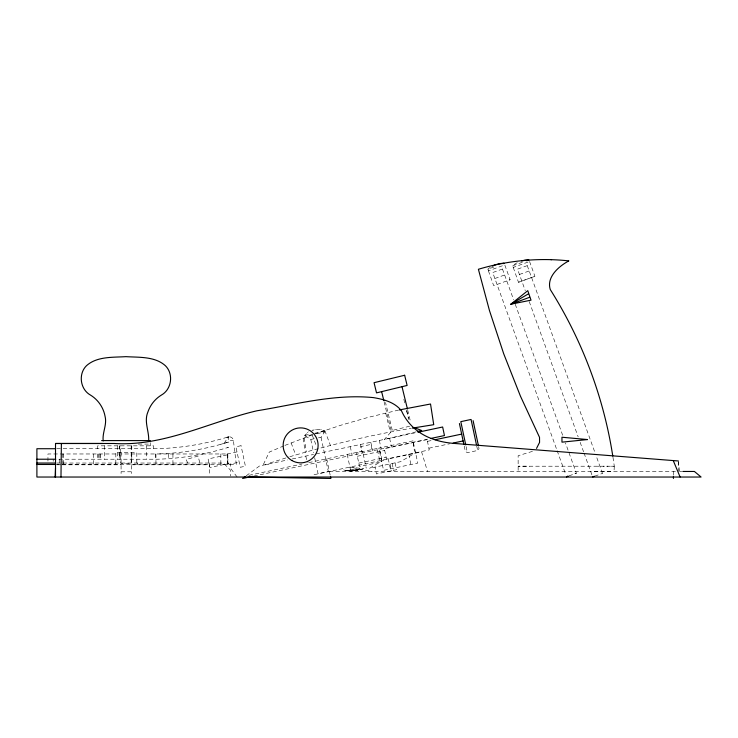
<?xml version="1.0" encoding="UTF-8"?>
<svg xmlns="http://www.w3.org/2000/svg" width="738" height="738" viewBox="0 0 738 738"><rect width="100%" height="100%" fill="white"/><g stroke="black" fill="none" stroke-linecap="round" stroke-linejoin="round"><path stroke-width="0.55" stroke-dasharray="3.69 2.77" d="M413.4 442.56L413.335 443.289A5.323 1.033 78 0 0 413.317 444.673L413.391 445.872M381.38 460.097L381.445 459.359A5.323 1.033 78 0 0 381.463 457.975L381.417 457.431A5 1.605 78 0 0 380.319 452.246L380.135 451.73A5.323 1.033 78 0 0 379.553 450.475L379.194 449.829M318.465 437.828L321.039 437.283L324.416 432.099L316.63 433.75M324.24 432.136L324.932 431.093L319.453 429.276L311.87 430.337M224.066 443.372L228.448 436.841L229.084 436.785M464.193 446.01L465.355 451.462L467.394 452.652L477.661 450.475L479.036 448.556L478.639 446.684M305.763 436.057L304.702 435.392L308.595 431.758M307.423 432.745L307.94 432.265M246.206 475.816L259.628 465.899L287.728 459.931M383.963 459.857L369.655 468.261L400.448 461.72L414.747 453.316M517.227 262.7L516.286 263.217A25.074 25.074 0 0 0 512.642 265.781L513.233 267.433L528.38 261.944M283.853 445.844L269.287 452.08L263.051 465.18L269.96 464.11L269.794 463.04L288.789 457.043M284.896 445.401L312.672 434.71M532.449 451.361L518.141 455.724L518.141 471.462M502.458 269.019L513.666 299.877M527.264 265.625L595.049 452.809M519.414 274.49L529.192 270.957M602.448 473.399L596.618 457.145M488.002 269.121L488.427 270.828L504.764 264.914L510.124 279.711L509.017 280.108M493.823 267.018L487.836 269.185A25.074 25.074 0 0 1 490.216 267.396M488.427 270.828L493.676 285.661L510.124 279.711M502.495 269.01L492.726 272.543L556.775 449.673M512.809 265.726L522.882 262.073M529.57 261.52L534.93 276.316L518.482 282.267L513.233 267.424M527.301 265.606L517.532 269.149L525.29 290.726M494.838 278.512L504.488 275.016M518.482 282.267L534.93 276.316M569.026 475.872L576.387 473.206L565.419 442.874M574.957 473.722L576.387 473.206M594.708 476.195L602.494 473.381M56.669 448.722L157.563 448.722A264.822 264.822 0 0 0 226.741 437.348L228.448 436.841A4.308 4.308 0 0 1 233.337 439.959L236.335 464.47L55.516 464.47M227.839 442.246L228.448 442.09L220.607 444.377M227.599 447.588L228.448 447.339L220.607 449.626A264.822 264.822 0 0 1 157.563 459.221L55.516 459.221M314.443 434.036L341.26 425.106L368.428 417.302L398.557 410.088M226.741 437.348L228.143 436.924M289.849 456.711C329.729 444.885 370.255 435.134 411.287 428.289M312.783 430.116L313.382 429.977M227.599 437.099L228.448 436.841L228.448 440.577L233.457 440.577M409.655 426.223L391.14 430.724L384.083 401.693M416.186 431.831L384.295 439.58L392.312 430.439L385.522 402.524M201.963 454.101L202.553 453.971M314.858 429.673L315.412 429.562M321.381 429.784L320.707 429.553M304.702 435.392L310.892 434.073M314.822 433.243L324.932 431.093M312.285 434.673L305.587 436.093L310.799 439.461L315.246 438.51M237.009 451.905L226.751 454.091L228.928 464.35L239.195 462.173M226.935 454.94L208.116 458.944L209.933 467.495L228.752 463.492M292.22 458.971L313.576 454.433M316.076 453.907L415.715 432.726M248.955 475.318L301.907 464.064M308.668 462.634L362.607 451.167L366.233 468.187M253.844 476.075L427.606 439.138M357.321 456.269L384.692 450.448M427.45 441.361L432.966 440.189M358.779 463.113L386.14 457.292M428.907 448.206L449.876 443.741M313.991 474.728L421.601 451.859L427.505 471.462M354.388 470.641L356.076 470.309L352.939 470.844L363.511 468.731L349.904 467.099L372.136 471.462M360.568 469.359L345.089 470.41L358.825 469.728L346.187 470.678L358.068 469.894L347.395 470.862L357.404 470.032L348.696 470.973L356.841 470.152L350.07 471.01L356.399 470.244L351.491 470.964L355.808 470.374A11.171 4.428 -7.5 0 1 342.211 468.731M608.066 466.204L606.94 466.204M597.845 466.213L598.832 466.204M603.204 466.213L604.477 466.204M611.341 466.213L613.555 466.213M138.237 444.091L148.67 444.091M56.669 463.04L223.393 463.04L230.385 470.041L230.385 476.028M57.223 464.792L61.78 464.792M62.379 464.792L121.078 464.792M131.567 464.792L209.407 464.792M612.964 457.292L614.311 466.213L518.141 466.213L529.275 466.204M594.228 471.453L612.263 471.453M329.379 471.462L676.331 471.462M679.67 471.462L681.755 471.462M121.078 471.785L131.567 471.785M614.311 466.213L614.007 471.453M415.531 452.791L415.226 452.182A5.323 1.033 78 0 1 414.645 450.927L414.461 450.411A5 1.605 78 0 1 413.363 445.226L413.317 444.673M237.083 477.034L230.385 467.966L230.385 464.47M187.803 463.04L186.05 459.543L198.088 456.047L199.841 463.04M380.559 452.855L380.135 451.73M324.803 430.586L330.467 445.512M312.165 434.903L316.233 445.623M291.132 442.883L295.744 455.023M529.211 301.556L578.177 436.878M580.133 442.293L583.666 452.034M584.053 453.114L591.885 474.765M515.235 304.213L563.066 436.37M557.162 450.761L565.788 474.589M407.708 410.134L410.697 422.422M406.721 410.762L408.852 419.553M403.824 399.258L404.913 403.723M406.537 410.42L408.437 418.243M385.706 413.096L390.328 432.09M476.693 445.927L477.661 450.475M466.102 446.582L467.394 452.652M408.741 454.276L410.928 464.543M395.088 462.855L396.546 469.7L376.463 473.962L375.015 467.126M389.618 438.271L391.444 446.822M392.155 463.482L393.603 470.327M390.07 463.925L391.527 470.761M388.216 458.639L390.402 468.907M379.36 440.457L381.177 449.008M370.808 442.274L372.625 450.826M371.989 449.58L370.9 444.442L360.633 446.628L361.731 451.757M360.541 444.451L362.358 453.003M350.282 446.638L352.1 455.189M347.22 454.433L350.836 471.462M326.694 458.796L330.449 476.453M321.039 437.283L328.309 471.49L318.05 473.676L314.536 457.117M310.781 439.461L313.595 452.708M305.809 456.084L307.174 462.505M304.204 437.92L306.381 451.988M303.134 438.326L305.292 452.293M678.268 460.964L679.495 471.674M678.268 462.016L678.268 471.462M673.425 471.462L673.425 476.453M227.839 464.47L227.839 453.971L47.952 453.971L47.952 461.315M227.59 453.971L227.59 464.47M220.846 453.971L220.846 464.47M209.407 463.04L209.407 473.538M172.932 453.971L172.932 464.47M168.688 453.971L168.688 458.63M155.949 453.971L155.949 464.47M155.45 453.971L155.45 459.221M153.624 448.722L153.624 445.835L97.665 445.835L97.665 448.722M150.229 442.689L150.229 445.835M146.613 445.835L146.613 459.221M137.286 463.04L137.286 464.792M136.816 463.04L136.816 452.551L115.829 452.551L115.829 463.04M131.77 445.835L131.77 448.722M131.77 453.971L131.77 459.221M131.567 452.551L131.567 473.538M131.539 445.835L131.539 459.221M131.179 445.835L131.179 463.326L120.691 463.326L120.691 445.835M121.078 452.551L121.078 473.538M119.759 445.835L119.759 459.221M119.528 445.835L119.528 448.722M119.528 453.971L119.528 459.221M117.37 445.835L117.37 459.221M115.359 463.04L115.359 464.792M104.676 445.835L104.676 459.221M98.292 453.971L98.292 459.221M97.665 453.971L97.665 459.221M93.32 453.971L93.32 464.47M63.717 453.971L63.717 464.47M62.785 453.971L62.785 464.47M59.243 459.221L59.243 464.47M53.201 459.221L53.201 461.315M226.741 442.588A264.822 264.822 0 0 1 157.563 453.971M100.073 453.971L100.073 459.221L100.073 453.971M241.058 445.697L235.92 446.794L240.284 467.283L245.413 466.195L241.058 445.697M377.118 448.483L356.592 452.846L359.507 466.536L380.033 462.173L377.118 448.483M413.04 440.854L378.834 448.123L383.557 470.355L417.763 463.086L413.04 440.854M427.09 439.654L384.323 448.741L386.509 459.008L429.267 449.912L427.09 439.654"/><path stroke-width="1.11" d="M60.977 477.034L61.383 443.483M55.119 477.034L55.516 467.966M536.544 448.39L539.561 442.403L539.524 437.348L520.41 396.075L503.703 353.77L489.469 310.569L478.399 269.269C507.596 260.532 538.537 257.58 568.832 260.892C559.044 266.132 546.258 276.944 550.271 289.545C582.107 340.098 603.675 397.127 612.798 456.185M551.554 259.684L550.926 259.675M245.311 476.471L242.627 478.455L252.719 476.305M528.436 293.844L510.788 304.222L531.019 300.163L527.781 290.671L510.788 304.222L529.589 297.303M492.421 266.095L494.949 264.97A32.278 32.278 0 0 1 495.899 264.619L499.617 263.669A25.074 25.074 0 0 1 504.063 263.309L503.067 263.669M592.669 476.933L594.459 476.287M526.572 260.745L528.869 259.914A25.074 25.074 0 0 0 524.423 260.265L521.665 260.92M417.8 431.444L421.666 430.503L414.452 427.671M417.957 432.247L442.643 426.998L444.461 435.549L430.964 438.418M435.18 439.719L461.665 434.092M453.187 443.04L463.113 440.927M399.369 409.931L430.531 404.009L433.732 424.691L412.394 428.105M101.632 440.586L150.229 440.586M55.516 477.034L55.516 443.483L102.702 443.483M55.516 443.483L114.169 443.483C164.223 446.601 209.407 421.878 256.99 410.771C295.403 404.572 334.314 393.705 373.483 397.616C383.714 399.341 394.765 402.238 401.472 410.789C411.223 432.284 431.352 441.702 454.294 443.437L678.268 460.964M55.516 448.722L36.9 448.722L36.9 477.034L701.1 477.034L694.412 471.462L682.807 471.462M36.9 459.221L55.516 459.221M36.9 463.04L55.516 463.04M36.9 464.47L55.516 464.47M249.324 477.034L330.873 478.455L330.449 476.453M673.425 460.964L680.113 477.034M402.007 386.684L407.441 409.018M381.638 391.638L383.806 400.577M473.104 420.651L478.427 445.669M476.37 444.405L471.065 419.461L460.807 421.647L465.743 444.903M459.423 423.557L463.87 444.488M673.425 476.453L673.425 478.455M148.67 440.937C149.297 431.223 143.744 421.582 147.923 411.915C150.312 404.904 155.174 398.843 161.502 395.005C171.714 389.277 173.753 373.898 165.386 365.707C154.906 356.269 139.058 357.478 125.93 356.657C112.803 357.478 96.964 356.269 86.484 365.707C78.108 373.898 80.147 389.277 90.359 395.005C97.979 399.59 103.421 407.459 105.036 416.204C107.278 424.682 102.13 432.533 103.2 440.937M568.011 476.241L566.572 476.757L568.011 476.241M404.645 375.255L374.055 382.69L376.528 392.884L407.118 385.448L404.645 375.255M587.513 439.553L561.978 442.154L561.941 437.228L587.513 439.553M291.888 460.521A17.491 17.491 0 0 0 318.115 445.374A17.491 17.491 0 0 0 291.888 430.226A17.491 17.491 0 0 0 291.888 460.521"/></g></svg>
